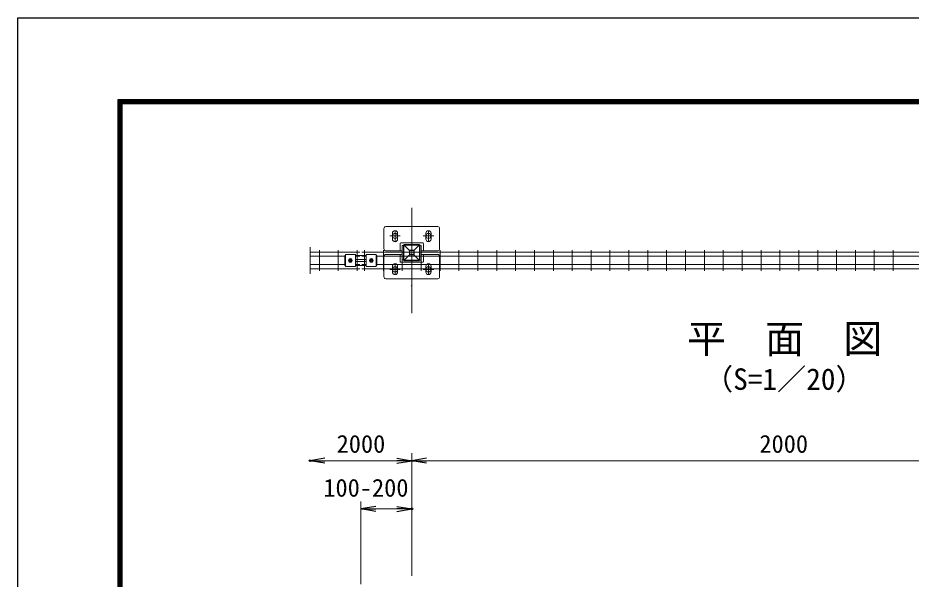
# Model space of a CAD drawing. Units: millimetres, scale not verified. Extents: x -4200 to 4200, y -2970 to 2970.
# Drawn here: x -4200 to -1798, y 1460 to 2970 of the extents above; entities that cross this region are included whole.
import ezdxf
from ezdxf.enums import TextEntityAlignment as Align

# ---------------------------------------------------------------- set-up
doc = ezdxf.new("R2010")
doc.units = ezdxf.units.MM
doc.header["$LTSCALE"] = 10
doc.header["$PDMODE"] = 32
doc.header["$PDSIZE"] = 5
doc.linetypes.add('USER1', pattern=[50.8, 31.75, -6.35, 6.35, -6.35])
for name, color, linetype, lineweight in [('0-0_D-STR-DIM', 7, 'Continuous', 13), ('0-1_D-STR3', 3, 'Continuous', 13), ('0-2_D-BMK', 2, 'USER1', 13), ('0-3_D-STR1', 1, 'Continuous', 25), ('0-4_D-STR2', 7, 'Continuous', 13), ('0-5_0', 7, 'Continuous', 25), ('0-6_Defpoints', 7, 'Continuous', 25), ('0-D_D-TTL', 7, 'Continuous', 25)]:
    doc.layers.add(name, color=color, linetype=linetype, lineweight=lineweight)
doc.layers.add('0-8_D-TTL-TXT', color=7, linetype='Continuous')
doc.styles.add('ＭＳ ゴシック', font='')
doc.styles.get('ＭＳ ゴシック').set_extended_font_data('MS Gothic')

# ---------------------------------------------------------------- blocks, each defined once
blk = doc.blocks.new('_Open')
at = {"layer": '0-5_0'}
blk.add_line((-10, 1.667), (0, 0), dxfattribs=at)
blk.add_lwpolyline([(-10, -1.667), (0, 0), (-10, 0)], dxfattribs=at)
blk = doc.blocks.new('ベースプレート部品\u3000平面図')
at = {"layer": '0-1_D-STR3'}
for p, q in [((-8038.24, 53409.09), (-8038.24, 52859.09)), ((-6588.24, 53459.09), (-7988.24, 53459.09)), ((-6538.24, 52859.09), (-6538.24, 53409.09)), ((-7808.25, 53124.09), (-7808.25, 53279.08)), ((-7668.25, 53124.09), (-7668.25, 53279.08)), ((-6908.25, 53124.09), (-6908.25, 53279.08)), ((-6768.25, 53124.09), (-6768.25, 53279.08)), ((-7603.25, 52809.09), (-7603.25, 52999.09)), ((-6993.25, 53019.09), (-7583.25, 53019.09)), ((-7543.25, 52809.09), (-7543.25, 52939.09)), ((-7053.25, 52959.09), (-7523.25, 52959.09)), ((-7033.25, 52809.09), (-7033.25, 52939.09)), ((-6973.25, 52999.09), (-6973.25, 52809.09)), ((-7988.24, 52809.09), (-7542.4, 52809.09)), ((-7032.4, 52809.09), (-6588.24, 52809.09))]:
    blk.add_line(p, q, dxfattribs=at)
for centre, radius, start, end in [((-7988.24, 53409.09), 50, 90, 180), ((-7738.25, 53279.08), 70, 0, 180), ((-6838.25, 53279.08), 70, 0, 180), ((-6588.24, 53409.09), 50, 0, 90), ((-7738.25, 53124.09), 70, 180, 0), ((-6838.25, 53124.09), 70, 180, 0), ((-7988.24, 52859.09), 50, 180, 270), ((-7583.25, 52999.09), 20, 90, 180), ((-7523.25, 52939.09), 20, 90, 180), ((-7053.25, 52939.09), 20, 0, 90), ((-6993.25, 52999.09), 20, 0, 90), ((-6588.24, 52859.09), 50, 270, 0)]:
    blk.add_arc(centre, radius, start, end, dxfattribs=at)

msp = doc.modelspace()

# ---------------------------------------------------------------- linework, layer by layer
at = {"layer": '0-0_D-STR-DIM'}
for p, q in [((-3414.05, 2353.08), (-3414.05, 2280.88)), ((-3180.54, 1778.64), (-3374.05, 1778.64)), ((-3140.54, 1468.64), (-3140.54, 1798.64)), ((-3140.54, 1468.64), (-3140.54, 1798.64)), ((-3100.54, 1778.64), (-1180.54, 1778.64)), ((-3277.46, 1446.78), (-3277.46, 1668.64)), ((-3140.54, 1468.64), (-3140.54, 1668.64)), ((-3237.46, 1648.64), (-3180.54, 1648.64))]:
    msp.add_line(p, q, dxfattribs=at)
at = {"layer": '0-1_D-STR3'}
for p, q in [((-3320.5, 2330.89), (-3320.5, 2303.89)), ((-3319, 2330.89), (-3320.5, 2330.89)), ((-3319, 2333.47), (-3292, 2333.47)), ((-3319, 2333.47), (-3319, 2301.31)), ((-3292, 2333.47), (-3292, 2301.31)), ((-3263, 2330.89), (-3292, 2330.89)), ((-3263, 2333.47), (-3263, 2301.31)), ((-3263, 2333.47), (-3236, 2333.47)), ((-3236, 2333.47), (-3236, 2301.31)), ((-3234.5, 2330.89), (-3236, 2330.89)), ((-3234.5, 2303.89), (-3234.5, 2330.89)), ((-3308.04, 2321.81), (-3310.59, 2317.39)), ((-3308.04, 2312.98), (-3310.59, 2317.39)), ((-3308.32, 2319.51), (-3306.91, 2318.1)), ((-3308.32, 2315.27), (-3306.91, 2316.69)), ((-3302.95, 2321.81), (-3308.04, 2321.81)), ((-3302.95, 2312.98), (-3308.04, 2312.98)), ((-3307.62, 2320.22), (-3306.2, 2318.81)), ((-3307.62, 2314.56), (-3306.2, 2315.98)), ((-3303.37, 2320.22), (-3304.79, 2318.81)), ((-3303.37, 2314.56), (-3304.79, 2315.98)), ((-3302.67, 2319.51), (-3304.08, 2318.1)), ((-3302.67, 2315.27), (-3304.08, 2316.69)), ((-3302.95, 2321.81), (-3300.4, 2317.39)), ((-3302.95, 2312.98), (-3300.4, 2317.39)), ((-3291, 2319.89), (-3264, 2319.89)), ((-3291, 2314.89), (-3264, 2314.89)), ((-3252.04, 2321.81), (-3254.59, 2317.39)), ((-3252.04, 2312.98), (-3254.59, 2317.39)), ((-3252.32, 2319.51), (-3250.91, 2318.1)), ((-3252.32, 2315.27), (-3250.91, 2316.69)), ((-3246.95, 2321.81), (-3252.04, 2321.81)), ((-3246.95, 2312.98), (-3252.04, 2312.98)), ((-3251.62, 2320.22), (-3250.2, 2318.81)), ((-3251.62, 2314.56), (-3250.2, 2315.98)), ((-3247.37, 2320.22), (-3248.79, 2318.81)), ((-3247.37, 2314.56), (-3248.79, 2315.98)), ((-3246.67, 2319.51), (-3248.08, 2318.1)), ((-3246.67, 2315.27), (-3248.08, 2316.69)), ((-3246.95, 2321.81), (-3244.4, 2317.39)), ((-3246.95, 2312.98), (-3244.4, 2317.39)), ((-3320.5, 2303.89), (-3319, 2303.89)), ((-3319, 2301.31), (-3292, 2301.31)), ((-3292, 2303.89), (-3263, 2303.89)), ((-3263, 2301.31), (-3236, 2301.31)), ((-3236, 2303.89), (-3234.5, 2303.89))]:
    msp.add_line(p, q, dxfattribs=at)
for centre, radius in [((-3185.53, 2383.27), 7), ((-3095.53, 2383.27), 7), ((-3305.5, 2317.39), 4.41), ((-3249.5, 2317.39), 4.41), ((-3185.53, 2293.32), 7), ((-3095.53, 2293.32), 7)]:
    msp.add_circle(centre, radius, dxfattribs=at)
for centre, radius, start, end in [((-3307.97, 2319.87), 0.5, 44.99953, 224.99952), ((-3307.97, 2314.92), 0.5, 135, 314.99998), ((-3305.5, 2318.64), 3.75, 57.53826, 122.46174), ((-3305.5, 2316.14), 3.75, 237.53826, 302.46174), ((-3307.62, 2317.39), 1, 314.99999, 45), ((-3305.5, 2319.51), 1, 225.00001, 314.99999), ((-3305.5, 2315.27), 1, 45, 135), ((-3303.37, 2317.39), 1, 135, 225.00001), ((-3303.02, 2319.87), 0.5, 315, 135), ((-3303.02, 2314.92), 0.5, 225.00001, 44.99999), ((-3291, 2317.39), 2.5, 90, 113.57818), ((-3291, 2317.39), 2.5, 246.42182, 270), ((-3264, 2317.39), 2.5, 66.42182, 90), ((-3264, 2317.39), 2.5, 270, 293.57818), ((-3251.97, 2319.87), 0.5, 44.99953, 224.99952), ((-3251.97, 2314.92), 0.5, 135, 314.99998), ((-3249.5, 2318.64), 3.75, 57.53826, 122.46174), ((-3249.5, 2316.14), 3.75, 237.53826, 302.46174), ((-3251.62, 2317.39), 1, 314.99999, 45), ((-3249.5, 2319.51), 1, 225.00001, 314.99999), ((-3249.5, 2315.27), 1, 45, 135), ((-3247.37, 2317.39), 1, 135, 225.00001), ((-3247.02, 2319.87), 0.5, 315, 135), ((-3247.02, 2314.92), 0.5, 225.00001, 44.99999)]:
    msp.add_arc(centre, radius, start, end, dxfattribs=at)
at = {"layer": '0-2_D-BMK'}
for p, q in [((-3140.54, 2458.89), (-3140.54, 2175.19)), ((-3199.53, 2383.27), (-3171.53, 2383.27)), ((-3185.53, 2397.27), (-3185.53, 2369.27)), ((-3109.53, 2383.27), (-3081.53, 2383.27)), ((-3095.53, 2397.27), (-3095.53, 2369.27)), ((-3185.53, 2279.32), (-3185.53, 2307.32)), ((-3095.53, 2279.32), (-3095.53, 2307.32)), ((-3199.53, 2293.32), (-3171.53, 2293.32)), ((-3109.53, 2293.32), (-3081.53, 2293.32))]:
    msp.add_line(p, q, dxfattribs=at)
at = {"layer": '0-3_D-STR1'}
for p, q in [((-3119.54, 2359.29), (-3161.54, 2359.29)), ((-3146.54, 2344.29), (-3161.54, 2359.29)), ((-3161.54, 2317.29), (-3161.54, 2359.29)), ((-3134.54, 2344.29), (-3119.54, 2359.29)), ((-3119.54, 2359.29), (-3119.54, 2317.29)), ((-3146.54, 2332.29), (-3161.54, 2317.29)), ((-3119.54, 2317.29), (-3134.54, 2332.29)), ((-3161.54, 2317.29), (-3119.54, 2317.29)), ((-3141.82, 2248.29), (-3140.54, 2249.58))]:
    msp.add_line(p, q, dxfattribs=at)
for points in [[(-3134.54, 2344.29), (-3146.54, 2344.29), (-3146.54, 2332.29)], [(-3134.54, 2344.29), (-3134.54, 2332.29), (-3146.54, 2332.29)]]:
    msp.add_lwpolyline(points, dxfattribs=at)
at = {"layer": '0-4_D-STR2'}
for p, q in [((-3414.05, 2339.99), (-3280.5, 2339.99)), ((-3389.01, 2345.39), (-3389.01, 2289.39)), ((-3338.24, 2345.39), (-3338.24, 2289.39)), ((-3287.47, 2345.39), (-3287.47, 2289.39)), ((-3274.49, 2339.99), (-1280.5, 2339.99)), ((-3267.52, 2345.39), (-3267.52, 2289.39)), ((-3216.75, 2345.39), (-3216.75, 2289.39)), ((-3165.98, 2345.39), (-3165.98, 2289.39)), ((-3115.21, 2345.39), (-3115.21, 2289.39)), ((-3064.44, 2345.39), (-3064.44, 2289.39)), ((-3013.67, 2345.39), (-3013.67, 2289.39)), ((-2962.9, 2345.39), (-2962.9, 2289.39)), ((-2912.14, 2345.39), (-2912.14, 2289.39)), ((-2861.37, 2345.39), (-2861.37, 2289.39)), ((-2810.6, 2345.39), (-2810.6, 2289.39)), ((-2759.83, 2345.39), (-2759.83, 2289.39)), ((-2709.06, 2345.39), (-2709.06, 2289.39)), ((-2658.29, 2345.39), (-2658.29, 2289.39)), ((-2607.52, 2345.39), (-2607.52, 2289.39)), ((-2556.75, 2345.39), (-2556.75, 2289.39)), ((-2505.98, 2345.39), (-2505.98, 2289.39)), ((-2455.21, 2345.39), (-2455.21, 2289.39)), ((-2404.44, 2345.39), (-2404.44, 2289.39)), ((-2353.67, 2345.39), (-2353.67, 2289.39)), ((-2302.9, 2345.39), (-2302.9, 2289.39)), ((-2252.14, 2345.39), (-2252.14, 2289.39)), ((-2201.37, 2345.39), (-2201.37, 2289.39)), ((-2150.6, 2345.39), (-2150.6, 2289.39)), ((-2099.83, 2345.39), (-2099.83, 2289.39)), ((-2049.06, 2345.39), (-2049.06, 2289.39)), ((-1998.29, 2345.39), (-1998.29, 2289.39)), ((-1947.52, 2345.39), (-1947.52, 2289.39)), ((-1896.75, 2345.39), (-1896.75, 2289.39)), ((-1845.98, 2345.39), (-1845.98, 2289.39)), ((-3414.05, 2328.69), (-3319, 2328.69)), ((-3414.05, 2306.09), (-3319, 2306.09)), ((-3292, 2328.69), (-3280.5, 2328.69)), ((-3292, 2306.09), (-3280.5, 2306.09)), ((-3274.49, 2328.69), (-3263, 2328.69)), ((-3274.49, 2306.09), (-3263, 2306.09)), ((-3236, 2328.69), (-1280.5, 2328.69)), ((-3236, 2306.09), (-1280.5, 2306.09)), ((-3414.05, 2294.79), (-3280.5, 2294.79)), ((-3274.49, 2294.79), (-1280.5, 2294.79))]:
    msp.add_line(p, q, dxfattribs=at)
at = {"layer": '0-6_Defpoints'}
for p in [(-3414.05, 1778.64), (-3140.54, 1648.64)]:
    msp.add_point(p, dxfattribs=at)
at = {"layer": '0-D_D-TTL', "color": 2}
msp.add_lwpolyline([(-4199.62, 2970), (4200.38, 2970), (4200.38, -2970), (-4199.62, -2970)], close=True, dxfattribs=at)
at = {"layer": '0-D_D-TTL'}
for points in [[(-3929.62, 2750), (3930.38, 2750), (3930.38, -2750), (-3929.62, -2750)], [(-3927.12, 2747.5), (3927.88, 2747.5), (3927.88, -2747.5), (-3927.12, -2747.5)], [(-3924.62, 2745), (3925.38, 2745), (3925.38, -2745), (-3924.62, -2745)], [(-3922.12, 2742.5), (3922.88, 2742.5), (3922.88, -2742.5), (-3922.12, -2742.5)], [(-3919.62, 2740), (3920.38, 2740), (3920.38, -2740), (-3919.62, -2740)]]:
    msp.add_lwpolyline(points, close=True, dxfattribs=at)

# ---------------------------------------------------------------- block references
at = {"layer": '0-0_D-STR-DIM', "xscale": 4, "yscale": 4, "rotation": 180}
for p in [(-3414.05, 1778.64), (-3140.54, 1778.64), (-3277.46, 1648.64)]:
    msp.add_blockref('_Open', p, dxfattribs=at)
at = {"layer": '0-0_D-STR-DIM', "xscale": 4, "yscale": 4}
for p in [(-3140.54, 1778.64), (-3140.54, 1648.64)]:
    msp.add_blockref('_Open', p, dxfattribs=at)
at = {"layer": '0-1_D-STR3', "xscale": 0.1, "yscale": 0.1}
msp.add_blockref('ベースプレート部品\u3000平面図', (-2411.71, -2937.62), dxfattribs=at)
at = {"layer": '0-1_D-STR3', "xscale": -0.1, "yscale": 0.1, "rotation": 180}
msp.add_blockref('ベースプレート部品\u3000平面図', (-2411.71, 7614.2), dxfattribs=at)

# ---------------------------------------------------------------- texts
at = {"layer": '0-0_D-STR-DIM', "style": 'ＭＳ ゴシック'}
for s, p in [('2000', (-3342.54, 1785.38)), ('2000', (-2205.79, 1785.38)), ('100-200', (-3378.31, 1667.26))]:
    msp.add_text(s, height=48.09, dxfattribs=at).set_placement(p, align=Align.BOTTOM_LEFT)
at = {"layer": '0-8_D-TTL-TXT', "style": 'ＭＳ ゴシック'}
for s, height, p in [('平\u3000面\u3000図', 76.98, (-2400.44, 2045.1)), ('（S=1／20）', 57.7, (-2354.95, 1951.9))]:
    msp.add_text(s, height=height, dxfattribs=at).set_placement(p, align=Align.BOTTOM_LEFT)

doc.saveas('drawing.dxf')
